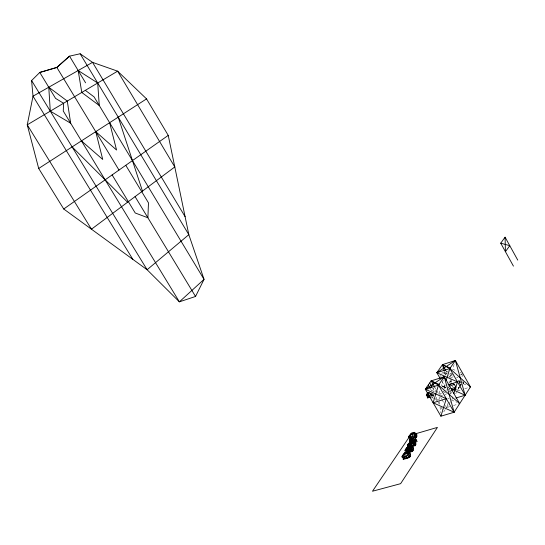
<?xml version="1.0" encoding="UTF-8"?>
<svg xmlns="http://www.w3.org/2000/svg" width="545" height="545" viewBox="0 0 545 545"><rect width="100%" height="100%" fill="white"/><g stroke="black" fill="none" stroke-linecap="round" stroke-linejoin="round"><path stroke-width="0.41" stroke-dasharray="2.73 2.04" d="M463.216 383.796L463.557 382.352L462.732 382.754M463.189 383.68L463.557 382.352L462.719 382.863M442.581 395.929L438.868 394.26L440.469 389.035M443.255 379.933L441.539 385.533L445.708 387.406L444.4 387.808M444.965 384.402L444.482 385.983L445.803 385.104M450.252 377.038L451.464 373.114M454.142 364.442L452.677 369.19L457.071 371.138M445.34 405.487L446.553 407.592L447.779 403.654M450.735 394.178L451.478 391.8M452.813 396.849L452.078 399.199L450.701 401.297M457.759 390.193L458.686 387.25M460.627 381.078L459.817 383.66L458.686 381.684L459.98 381.282M461.996 376.718L462.467 375.226M459.326 386.964L458.638 388.306L459.128 386.814M458.638 388.306L459.156 387.039M429.228 393.694L429.889 392.168M459.673 386.289L460.716 384.28M443.739 411.863L445.347 409.424M446.553 407.592L448.399 404.792M448.855 404.09L450.238 401.992M455.709 393.681L456.621 392.305M435.292 399.546L437.444 396.365M431.899 398.313L434.515 394.478L430.482 395.84M429.773 396.958L431.933 393.803L432.553 395.357L433.629 395.779L431.947 396.59L433.336 394.56M433.139 392.856L430.897 396.133L429.991 393.006M430.55 398.293L432.553 395.357L431.449 395.874M436.327 389.845L434.89 391.944L432.417 387.659M434.631 386.909L431.749 391.099L430.584 389.082M431.184 393.878L430.421 394.989L433.452 394.049M459.612 387.025L461.084 385.104M429.685 395.05L430.938 393.899M460.273 385.281L461.472 384.314M436.497 400.507L440.537 397.816M445.251 394.682L446.593 393.79M449.959 391.555L451.301 390.656M449.1 382.917L452.405 380.73M456.56 377.971L457.977 377.031M460.811 375.151L462.228 374.211M428.806 393.163L430.087 392.455M430.196 394.696L431.933 393.803M430.196 393.858L431.558 393.327M447.5 389.825L449.857 389.014M441.791 387.025L445.728 385.697M443.616 387.965L445.98 387.168M441.634 373.189L449.162 370.784M447.479 373.032L443.712 374.231L442.887 372.787M452.084 373.277L449.564 374.081L450.388 375.525M452.909 374.728L449.135 375.921L449.972 377.392M450.817 377.562L453.242 376.799M460.511 374.504L462.937 373.741M448.937 382.045L452.078 381.057L452.813 382.338M458.12 380.703L460.062 380.09M442.315 386.875L443.63 386.473L445.715 387.4M431.252 393.163L429.651 393.66L431.041 396.065L434.072 395.132M445.285 390.697L443.317 391.303L444.086 392.645L445.401 392.243L444.093 392.652M438.868 394.26L441.852 393.34M448.692 391.228L450.661 390.615M457.528 390.929L460.763 389.927M464.81 388.687L470.471 386.943M447.329 407.353L449.645 406.659M453.508 405.494L459.68 403.634M460.205 384.395L461.513 384.702M460.007 372.439L461.472 373.087M458.686 381.684L460.218 382.372M463.25 383.721L466.861 385.329M448.331 387.706L450.647 388.742M447.772 398.272L449.25 398.94M451.485 399.948L456.703 402.292M458.631 380.948L460.116 382.27L459.278 382.781L459.653 381.445L459.871 384.579M439.91 375.41L441.137 376.486M452.091 386.139L453.297 387.202M432.178 390.472L433.425 391.63L435.557 388.517L435.019 387.577M436.014 398.484L437.172 400.493M437.56 401.161L439.106 403.845M441.034 407.19L442.969 410.528M432.022 394.491L432.641 395.568M430.291 393.204L433.404 398.593M443.63 386.473L445.946 390.493M436.947 390.922L438.487 393.592M440.891 397.768L441.702 399.172M442.104 399.873L443.725 402.68M450.824 373.679L451.648 375.123M446.239 371.24L447.077 372.705M448.753 375.628L449.591 377.086M450.429 378.55L452.514 382.188M456.274 388.742L457.112 390.2M445.388 371.99L447.05 374.878L445.796 375.273L444.134 372.385M449.979 379.988L451.553 382.733M441.941 381.555L447.016 390.383M462.637 380.737L463.25 381.813M444.522 372.037L445.435 375.321M448.576 386.603L450.763 394.478M439.106 396.78L439.876 405.18M440.033 406.877L440.585 412.803M431.613 393.919L431.708 395.098"/><path stroke-width="0.82" d="M402.373 456.73L402.401 455.845L404.547 453.29L407.674 452.398L410.119 456.574M406.952 450.477L405.378 450.64L405.405 449.754L407.537 447.207L410.644 446.314L413.076 450.463L410.514 451.185M410.14 445.17L407.796 445.415L407.824 444.536L409.942 441.995L413.035 441.103L415.447 445.224M412.674 441.382L409.554 441.716L409.581 440.837L411.693 438.303L414.772 437.403L417.17 441.505L415.719 441.927L413.321 437.826M409.125 436.974L409.22 436.007L411.495 433.22L414.547 432.321L416.768 434.576L416.939 436.361L416.005 437.751L414.874 438.289M411.277 434.358L411.495 433.22L412.293 433.513M434.631 386.909L431.156 380.88L444.236 376.731L454.114 412.252L433.125 402.748L438.487 385.117L444.236 376.731L459.68 403.634L438.487 385.117L431.156 380.88L425.318 389.246L440.891 416.189L454.114 412.252L470.471 386.943L455.368 360.483L442.465 364.659L436.852 372.712L440.244 378.611M443.746 378.332L444.236 376.731L425.318 389.246L446.314 398.715L440.891 416.189M446.178 380.458L449.843 368.549L455.368 360.483L465.117 395.227L455.913 398.027M448.092 384.893L452.275 383.544L454.346 384.47L455.865 387.127L455.32 388.857L451.41 390.213M453.794 393.722L457.493 381.916L436.852 372.712L455.368 360.483M428.077 393.272L427.464 395.098L428.418 393.919L429.276 396.658L430.373 397.039L427.621 397.925L427.294 397.523L427.811 396.774L427.621 397.925M56.626 67.485L39.778 72.451L31.603 80.551L33.013 96.192L27.25 124.832L38.695 168.466L63.731 209.001L147.109 269.741L179.38 301.841L195.539 296.46L204.041 279.367L188.822 234.657L168.242 135.385L146.53 98.89L117.618 71.17L92.541 62.355L80.135 53.771L69.522 56.149L57.007 67.273M410.957 449.768L409.247 452.418L412.592 451.178L413.553 449.741L413.382 447.908L411.107 445.626L408.001 446.519L405.099 450.218L405.126 451.008L408.082 452.078L409.751 451.58L411.461 450.797L413.382 447.908M409.636 457.303L410.603 455.845L410.433 453.992L409.465 452.861L408.137 451.703L405.01 452.588L402.087 456.315L402.121 457.112L406.263 458.543L409.636 457.303L408.491 456.921L403.075 458.938L403.429 459.333L406.263 458.543M409.465 452.861L407.844 455.293L406.032 456.206L404.356 456.71L402.087 456.315L405.01 452.588M410.433 453.992L408.491 456.921L407.204 453.099L408.137 451.703M403.075 458.938L403.709 457.998L403.934 458.583L403.429 459.333M408.001 446.519L405.099 450.218L407.353 450.592L409.022 450.088L410.153 448.399L405.405 449.754M413.212 443.943L414.793 441.579L413.492 440.421L412.579 441.784L413.846 445.544L414.97 445.933L415.917 444.516L415.746 442.697L414.793 441.579M411.577 441.525L413.982 445.64L413.246 446.75L412.143 446.328L413.342 444.536M411.645 447.166L412.354 446.11L409.942 441.995M412.422 446.784L410.821 449.182L409.022 450.088L409.751 451.58L410.862 451.996L411.604 450.879L409.506 447.288M413.846 445.544L415.746 442.697M411.216 441.607L410.399 441.314L409.486 442.676L409.765 445.354L410.91 443.65M402.121 457.112L402.564 456.458M409.642 446.048L408.716 447.425L409.022 450.088M408.954 449.618L409.315 450.238L408.082 452.078L407.353 450.592L408.512 448.869L407.537 447.207M412.143 446.328L411.427 444.849L412.545 443.18M407.353 450.592L407.074 447.895L410.181 447.002L411.107 445.626M410.896 446.219L411.707 445.006M407.544 445.783L408.042 445.054M415.828 433.466L414.268 435.782L412.51 436.674L410.869 437.179L408.682 436.804L408.716 437.581L411.584 438.636L410.869 437.179L410.596 434.549L411.495 433.22M405.126 451.008L405.718 449.291L407.033 448.576M412.034 440.844L411.121 442.206L411.427 444.849M416.768 434.576L414.902 437.363L413.778 437.88M411.346 439.372L409.976 439.767L409.642 439.365L410.181 438.562L410.405 439.127M409.22 436.007L408.682 436.804L410.596 434.549L413.648 433.656L414.547 432.321M409.976 439.767L409.908 438.963L411.059 438.119M407.517 444.993L408.13 444.08M408.716 437.581L408.954 436.402L411.046 433.881L414.098 432.989L416.475 437.056M409.029 437.349L372.487 491.229L400.616 483.674L437.424 427.396L415.195 433.895M413.103 432.744L412.204 434.072L413.219 438.139L412.129 438.466M427.294 397.523L429.276 396.658L426.388 395.759L426.585 395.472M430.679 387.713L433.084 384.232M428.241 392.543L426.367 394.975L426.388 395.759M513.438 266.13L500.719 243.165L505.092 237.204L517.75 260.108M426.626 394.6L428.193 392.679M410.719 435.843L409.772 436.995L410.596 434.549L410.869 437.179M428.281 392.666L426.367 394.975L428.574 395.227L428.431 393.946M85.333 90.341L94.074 96.894L204.041 279.367L179.38 301.841L63.261 111.037L63.588 103.257L55.556 98.379L39.778 72.451L56.864 67.457L69.522 56.149L85.585 82.813M427.832 397.625L427.553 397.148L429.276 395.854M404.567 457.616L403.395 458.468L403.681 458.958M63.731 209.001L168.242 135.385M38.695 168.466L146.53 98.89M426.885 394.226L428.166 393.517M409.642 439.365L411.584 438.636M451.171 388.742L455.865 387.127M449.639 386.071L454.346 384.47M436.852 372.712L449.843 368.549L470.471 386.943M425.318 389.246L438.487 385.117L454.114 412.252M448.188 384.825L457.493 381.916M427.553 397.148L428.949 396.712M433.125 402.748L446.314 398.715M409.581 440.837L415.74 439.052M409.554 441.716L416.176 439.801M415.079 440.83L416.53 440.408M407.824 444.536L410.14 443.868M407.796 445.415L409.929 444.802M405.378 450.64L406.808 450.231M407.204 453.099L404.077 453.985L404.356 456.71L405.092 458.209M500.719 243.165L509.766 245.659L505.433 251.681L505.092 237.204M412.592 451.178L411.461 450.797L410.181 447.002M416.005 437.751L414.902 437.363L413.648 433.656M407.892 458.127L406.768 457.711L406.032 456.206L405.725 453.515L406.699 451.894L406.924 452.479M410.399 441.314L411.502 441.736M450.49 368.216L442.465 364.659L444.291 371.22M452.2 389.437L465.117 395.227L449.843 368.549L442.465 364.659L445.817 370.511M431.156 380.88L439.318 384.538M81.43 140.896L102.726 159.44L95.743 131.658L116.562 150.032L109.627 122.7M72.117 146.905L127.571 202.229M132.81 259.318L33.013 96.192L92.541 62.355L185.089 216.665M31.603 80.551L147.109 269.741L188.822 234.657L80.135 53.771M112.12 174.918L135.235 212.993L147.893 217.775L148.472 202.856L125.779 165.292M56.864 67.457L119.001 170.067M135.078 196.616L195.539 296.46M406.386 452.357L406.679 452.847M411.693 438.303L413.451 441.3M428.247 385.043L430.196 388.408M426.79 387.141L427.954 389.164M429.705 382.958L431.647 386.316M118.217 117.155L142.463 191.097M409.486 442.676L409.765 445.354M174.781 166.954L91.465 229.2L27.25 124.832L117.618 71.17L174.781 166.954M455.32 388.864L452.711 389.668L455.32 388.864M70.673 123.225L50.29 111.153L48.771 87.234L67.28 101.063L70.673 123.225M97.698 82.997L78.18 70.523L81.777 92.452L99.272 105.519L97.698 82.997"/></g></svg>
